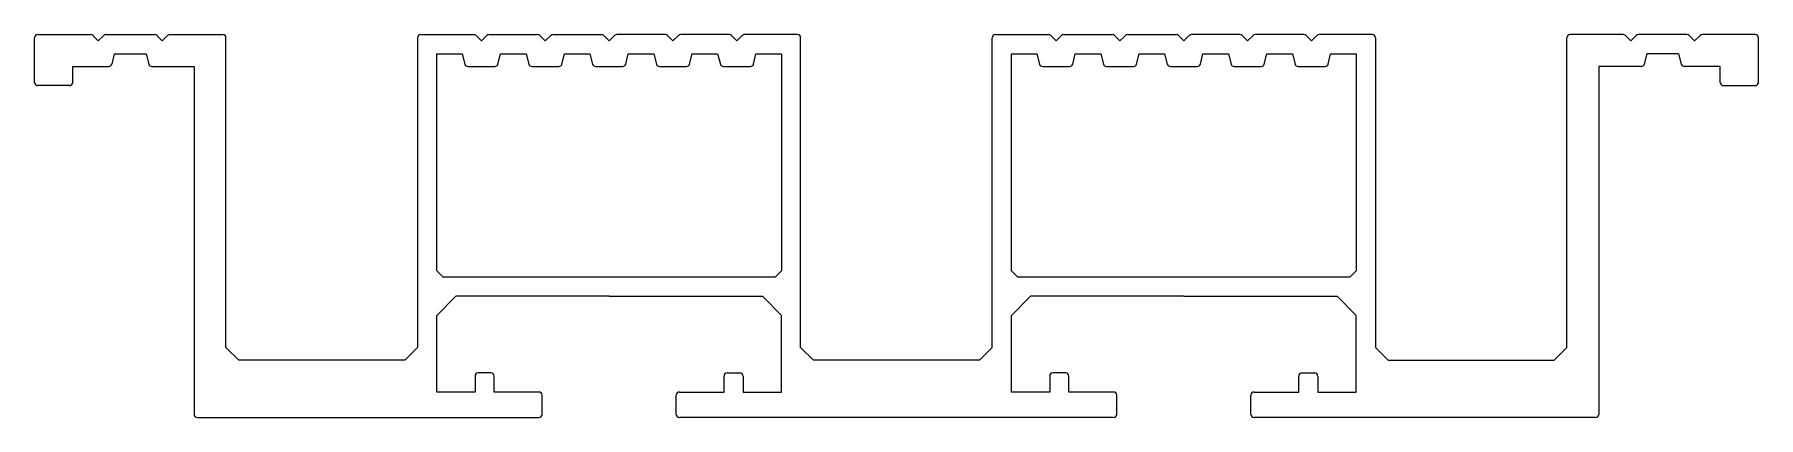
# Model space of a CAD drawing. Extents: x 2586 to 2721, y 1318 to 1348.
import ezdxf

# ---------------------------------------------------------------- set-up
doc = ezdxf.new("R2010")
doc.units = 0
doc.layers.get('0').update_dxf_attribs({"linetype": 'CONTINUOUS'})

msp = doc.modelspace()

# ---------------------------------------------------------------- linework, layer by layer
for p, q in [((2585.62, 1343.89), (2585.62, 1347.39)), ((2585.87, 1347.64), (2590.02, 1347.64)), ((2590.62, 1347.14), (2590.2, 1347.57)), ((2590.62, 1347.14), (2591.05, 1347.57)), ((2591.23, 1347.64), (2595.02, 1347.64)), ((2595.62, 1347.14), (2595.2, 1347.57)), ((2595.62, 1347.14), (2596.05, 1347.57)), ((2596.23, 1347.64), (2600.37, 1347.64)), ((2600.62, 1323.14), (2600.62, 1347.39)), ((2615.62, 1347.39), (2615.62, 1323.14)), ((2615.87, 1347.64), (2620.02, 1347.64)), ((2620.62, 1347.14), (2620.2, 1347.57)), ((2620.62, 1347.14), (2621.05, 1347.57)), ((2621.23, 1347.64), (2625.02, 1347.64)), ((2625.62, 1347.14), (2625.2, 1347.57)), ((2625.62, 1347.14), (2626.05, 1347.57)), ((2626.23, 1347.64), (2630.02, 1347.64)), ((2630.62, 1347.14), (2630.2, 1347.57)), ((2630.62, 1347.14), (2631.05, 1347.57)), ((2635.02, 1347.64), (2631.23, 1347.64)), ((2635.62, 1347.14), (2635.2, 1347.57)), ((2635.62, 1347.14), (2636.05, 1347.57)), ((2640.02, 1347.64), (2636.23, 1347.64)), ((2640.62, 1347.14), (2640.2, 1347.57)), ((2640.62, 1347.14), (2641.05, 1347.57)), ((2645.37, 1347.64), (2641.23, 1347.64)), ((2645.62, 1323.14), (2645.62, 1347.39)), ((2660.62, 1323.14), (2660.62, 1347.39)), ((2660.87, 1347.64), (2665.02, 1347.64)), ((2665.62, 1347.14), (2665.2, 1347.57)), ((2665.62, 1347.14), (2666.05, 1347.57)), ((2666.23, 1347.64), (2670.02, 1347.64)), ((2670.62, 1347.14), (2670.2, 1347.57)), ((2670.62, 1347.14), (2671.05, 1347.57)), ((2671.23, 1347.64), (2675.02, 1347.64)), ((2675.62, 1347.14), (2675.2, 1347.57)), ((2675.62, 1347.14), (2676.05, 1347.57)), ((2680.02, 1347.64), (2676.23, 1347.64)), ((2680.62, 1347.14), (2680.2, 1347.57)), ((2680.62, 1347.14), (2681.05, 1347.57)), ((2685.02, 1347.64), (2681.23, 1347.64)), ((2685.62, 1347.14), (2685.2, 1347.57)), ((2685.62, 1347.14), (2686.05, 1347.57)), ((2690.37, 1347.64), (2686.23, 1347.64)), ((2690.62, 1347.39), (2690.62, 1323.14)), ((2705.62, 1323.14), (2705.62, 1347.39)), ((2710.02, 1347.64), (2705.87, 1347.64)), ((2710.62, 1347.14), (2710.2, 1347.57)), ((2710.62, 1347.14), (2711.05, 1347.57)), ((2715.02, 1347.64), (2711.23, 1347.64)), ((2715.62, 1347.14), (2715.2, 1347.57)), ((2715.62, 1347.14), (2716.05, 1347.57)), ((2720.37, 1347.64), (2716.23, 1347.64)), ((2720.62, 1343.89), (2720.62, 1347.39)), ((2591.87, 1346.14), (2591.67, 1345.33)), ((2591.87, 1346.14), (2594.37, 1346.14)), ((2594.37, 1346.14), (2594.58, 1345.33)), ((2617.12, 1329.14), (2617.12, 1346.14)), ((2617.12, 1346.14), (2619.12, 1346.14)), ((2619.12, 1346.14), (2619.33, 1345.33)), ((2621.92, 1345.33), (2622.12, 1346.14)), ((2622.12, 1346.14), (2624.12, 1346.14)), ((2624.12, 1346.14), (2624.33, 1345.33)), ((2626.92, 1345.33), (2627.12, 1346.14)), ((2627.12, 1346.14), (2629.12, 1346.14)), ((2629.12, 1346.14), (2629.33, 1345.33)), ((2631.92, 1345.33), (2632.12, 1346.14)), ((2632.12, 1346.14), (2634.12, 1346.14)), ((2634.12, 1346.14), (2634.33, 1345.33)), ((2636.92, 1345.33), (2637.12, 1346.14)), ((2637.12, 1346.14), (2639.12, 1346.14)), ((2639.12, 1346.14), (2639.33, 1345.33)), ((2641.92, 1345.33), (2642.12, 1346.14)), ((2642.12, 1346.14), (2644.12, 1346.14)), ((2644.12, 1346.14), (2644.12, 1329.14)), ((2662.12, 1329.14), (2662.12, 1346.14)), ((2662.12, 1346.14), (2664.12, 1346.14)), ((2664.12, 1346.14), (2664.33, 1345.33)), ((2666.92, 1345.33), (2667.12, 1346.14)), ((2667.12, 1346.14), (2669.12, 1346.14)), ((2669.12, 1346.14), (2669.33, 1345.33)), ((2671.92, 1345.33), (2672.12, 1346.14)), ((2672.12, 1346.14), (2674.12, 1346.14)), ((2674.12, 1346.14), (2674.33, 1345.33)), ((2676.92, 1345.33), (2677.12, 1346.14)), ((2677.12, 1346.14), (2679.12, 1346.14)), ((2679.12, 1346.14), (2679.33, 1345.33)), ((2681.92, 1345.33), (2682.12, 1346.14)), ((2682.12, 1346.14), (2684.12, 1346.14)), ((2684.12, 1346.14), (2684.33, 1345.33)), ((2686.92, 1345.33), (2687.12, 1346.14)), ((2687.12, 1346.14), (2689.12, 1346.14)), ((2689.12, 1346.14), (2689.12, 1329.14)), ((2711.87, 1346.14), (2711.67, 1345.33)), ((2714.37, 1346.14), (2711.87, 1346.14)), ((2714.37, 1346.14), (2714.58, 1345.33)), ((2588.62, 1343.89), (2588.62, 1345.14)), ((2588.62, 1345.14), (2591.43, 1345.14)), ((2594.82, 1345.14), (2598.12, 1345.14)), ((2598.12, 1345.14), (2598.12, 1317.89)), ((2619.57, 1345.14), (2621.68, 1345.14)), ((2624.57, 1345.14), (2626.68, 1345.14)), ((2629.57, 1345.14), (2631.68, 1345.14)), ((2634.57, 1345.14), (2636.68, 1345.14)), ((2639.57, 1345.14), (2641.68, 1345.14)), ((2664.57, 1345.14), (2666.68, 1345.14)), ((2669.57, 1345.14), (2671.68, 1345.14)), ((2674.57, 1345.14), (2676.68, 1345.14)), ((2679.57, 1345.14), (2681.68, 1345.14)), ((2684.57, 1345.14), (2686.68, 1345.14)), ((2708.12, 1345.14), (2708.12, 1317.89)), ((2711.43, 1345.14), (2708.12, 1345.14)), ((2717.62, 1345.14), (2714.82, 1345.14)), ((2717.62, 1343.89), (2717.62, 1345.14)), ((2588.37, 1343.64), (2585.87, 1343.64)), ((2717.87, 1343.64), (2720.37, 1343.64)), ((2617.62, 1328.64), (2617.12, 1329.14)), ((2643.62, 1328.64), (2617.62, 1328.64)), ((2644.12, 1329.14), (2643.62, 1328.64)), ((2662.62, 1328.64), (2662.12, 1329.14)), ((2688.62, 1328.64), (2662.62, 1328.64)), ((2689.12, 1329.14), (2688.62, 1328.64)), ((2617.12, 1325.64), (2618.62, 1327.14)), ((2630.62, 1327.14), (2618.62, 1327.14)), ((2630.62, 1327.14), (2642.62, 1327.14)), ((2644.12, 1325.64), (2642.62, 1327.14)), ((2662.12, 1325.64), (2663.62, 1327.14)), ((2675.62, 1327.14), (2663.62, 1327.14)), ((2675.62, 1327.14), (2687.62, 1327.14)), ((2689.12, 1325.64), (2687.62, 1327.14)), ((2617.12, 1319.64), (2617.12, 1325.64)), ((2644.12, 1319.64), (2644.12, 1325.64)), ((2662.12, 1319.64), (2662.12, 1325.64)), ((2689.12, 1319.64), (2689.12, 1325.64)), ((2600.62, 1323.14), (2601.62, 1322.14)), ((2615.62, 1323.14), (2614.62, 1322.14)), ((2645.62, 1323.14), (2646.62, 1322.14)), ((2660.62, 1323.14), (2659.62, 1322.14)), ((2690.62, 1323.14), (2691.62, 1322.14)), ((2705.62, 1323.14), (2704.62, 1322.14)), ((2614.62, 1322.14), (2601.62, 1322.14)), ((2659.62, 1322.14), (2646.62, 1322.14)), ((2691.62, 1322.14), (2704.62, 1322.14)), ((2620.12, 1320.89), (2620.12, 1319.64)), ((2621.37, 1321.14), (2620.37, 1321.14)), ((2621.62, 1319.64), (2621.62, 1320.89)), ((2639.62, 1319.64), (2639.62, 1320.89)), ((2639.87, 1321.14), (2640.87, 1321.14)), ((2641.12, 1320.89), (2641.12, 1319.64)), ((2665.12, 1320.89), (2665.12, 1319.64)), ((2666.37, 1321.14), (2665.37, 1321.14)), ((2666.62, 1319.64), (2666.62, 1320.89)), ((2684.62, 1319.64), (2684.62, 1320.89)), ((2684.87, 1321.14), (2685.87, 1321.14)), ((2686.12, 1320.89), (2686.12, 1319.64)), ((2620.12, 1319.64), (2617.12, 1319.64)), ((2625.12, 1319.64), (2621.62, 1319.64)), ((2625.37, 1317.89), (2625.37, 1319.39)), ((2635.87, 1317.89), (2635.87, 1319.39)), ((2636.12, 1319.64), (2639.62, 1319.64)), ((2641.12, 1319.64), (2644.12, 1319.64)), ((2665.12, 1319.64), (2662.12, 1319.64)), ((2670.12, 1319.64), (2666.62, 1319.64)), ((2670.37, 1317.89), (2670.37, 1319.39)), ((2680.87, 1317.89), (2680.87, 1319.39)), ((2681.12, 1319.64), (2684.62, 1319.64)), ((2686.12, 1319.64), (2689.12, 1319.64)), ((2598.37, 1317.64), (2625.12, 1317.64)), ((2670.12, 1317.64), (2636.12, 1317.64)), ((2707.87, 1317.64), (2681.12, 1317.64))]:
    msp.add_line(p, q)
for centre, start, end in [((2585.87, 1347.39), 90, 180), ((2590.02, 1347.39), 45, 90), ((2591.23, 1347.39), 90, 135), ((2595.02, 1347.39), 45, 90), ((2596.23, 1347.39), 90, 135), ((2600.37, 1347.39), 0, 90), ((2615.87, 1347.39), 90, 180), ((2620.02, 1347.39), 45, 90), ((2621.23, 1347.39), 90, 135), ((2625.02, 1347.39), 45, 90), ((2626.23, 1347.39), 90, 135), ((2630.02, 1347.39), 45, 90), ((2631.23, 1347.39), 90, 135), ((2635.02, 1347.39), 45, 90), ((2636.23, 1347.39), 90, 135), ((2640.02, 1347.39), 45, 90), ((2641.23, 1347.39), 90, 135), ((2645.37, 1347.39), 0, 90), ((2660.87, 1347.39), 90, 180), ((2665.02, 1347.39), 45, 90), ((2666.23, 1347.39), 90, 135), ((2670.02, 1347.39), 45, 90), ((2671.23, 1347.39), 90, 135), ((2675.02, 1347.39), 45, 90), ((2676.23, 1347.39), 90, 135), ((2680.02, 1347.39), 45, 90), ((2681.23, 1347.39), 90, 135), ((2685.02, 1347.39), 45, 90), ((2686.23, 1347.39), 90, 135), ((2690.37, 1347.39), 0, 90), ((2705.87, 1347.39), 90, 180), ((2710.02, 1347.39), 45, 90), ((2711.23, 1347.39), 90, 135), ((2715.02, 1347.39), 45, 90), ((2716.23, 1347.39), 90, 135), ((2720.37, 1347.39), 0, 90), ((2591.43, 1345.39), 270, 345.9638), ((2594.82, 1345.39), 194.0362, 270), ((2619.57, 1345.39), 194.0362, 270), ((2621.68, 1345.39), 270, 345.9638), ((2624.57, 1345.39), 194.0362, 270), ((2626.68, 1345.39), 270, 345.9638), ((2629.57, 1345.39), 194.0362, 270), ((2631.68, 1345.39), 270, 345.9638), ((2634.57, 1345.39), 194.0362, 270), ((2636.68, 1345.39), 270, 345.9638), ((2639.57, 1345.39), 194.0362, 270), ((2641.68, 1345.39), 270, 345.9638), ((2664.57, 1345.39), 194.0362, 270), ((2666.68, 1345.39), 270, 345.9638), ((2669.57, 1345.39), 194.0362, 270), ((2671.68, 1345.39), 270, 345.9638), ((2674.57, 1345.39), 194.0362, 270), ((2676.68, 1345.39), 270, 345.9638), ((2679.57, 1345.39), 194.0362, 270), ((2681.68, 1345.39), 270, 345.9638), ((2684.57, 1345.39), 194.0362, 270), ((2686.68, 1345.39), 270, 345.9638), ((2711.43, 1345.39), 270, 345.9638), ((2714.82, 1345.39), 194.0362, 270), ((2585.87, 1343.89), 180, 270), ((2588.37, 1343.89), 270, 0), ((2717.87, 1343.89), 180, 270), ((2720.37, 1343.89), 270, 0), ((2620.37, 1320.89), 90, 180), ((2621.37, 1320.89), 0, 90), ((2639.87, 1320.89), 90, 180), ((2640.87, 1320.89), 0, 90), ((2665.37, 1320.89), 90, 180), ((2666.37, 1320.89), 0, 90), ((2684.87, 1320.89), 90, 180), ((2685.87, 1320.89), 0, 90), ((2625.12, 1319.39), 0, 90), ((2636.12, 1319.39), 90, 180), ((2670.12, 1319.39), 0, 90), ((2681.12, 1319.39), 90, 180), ((2598.37, 1317.89), 180, 270), ((2625.12, 1317.89), 270, 0), ((2636.12, 1317.89), 180, 270), ((2670.12, 1317.89), 270, 0), ((2681.12, 1317.89), 180, 270), ((2707.87, 1317.89), 270, 0)]:
    msp.add_arc(centre, 0.25, start, end)

doc.saveas('drawing.dxf')
